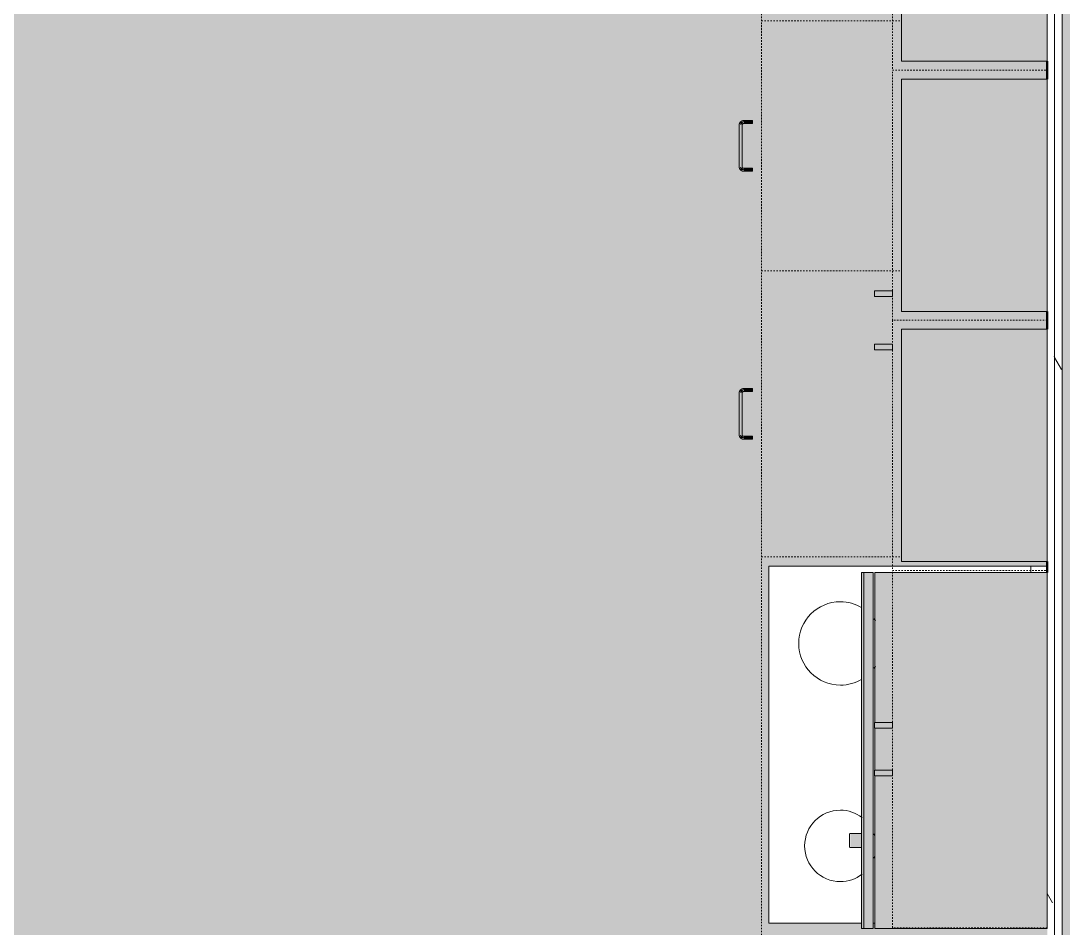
# Model space of a CAD drawing. Header units: inches. Extents: x -4218 to -1814, y 9706 to 12426.
# Drawn here: x -2602.3 to -2514.8, y 10692 to 10768.1 of the extents above; entities that cross this region are included whole.
import ezdxf

# ---------------------------------------------------------------- set-up
doc = ezdxf.new("R2010")
doc.units = ezdxf.units.IN
doc.header["$MEASUREMENT"] = 0
doc.linetypes.add('Dash', pattern=[0.25, 0.125, -0.125])
for name, color, linetype, lineweight in [('0-1', 7, 'Continuous', 5), ('0-2', 10, 'Continuous', 13), ('A-AREA-PATT-3', 7, 'Continuous', 9), ('A-WALL', 113, 'Continuous', 13), ('A-WALL-PATT-6', 111, 'Continuous', 9), ('I-WALL-3', 2, 'Continuous', 50), ('Q-CASE', 31, 'Continuous', 9), ('Q-CASE-1', 9, 'Continuous', 9), ('Q-CASE-3', 7, 'Continuous', 9), ('Q-CASE-4', 7, 'Dash', 9), ('Q-CASE-5', 55, 'Continuous', 9), ('Q-CASE-HDLN-1', 7, 'Dash', 9), ('Q-CASE-HDLN-2', 31, 'Continuous', 9), ('Q-SPCQ-1', 7, 'Continuous', 9)]:
    doc.layers.add(name, color=color, linetype=linetype, lineweight=lineweight)
pattern_1 = [(0, (0, 0), (30.72, 7.68), [1.267, -21.773, 1.267, -21.773, -122.88]), (0, (0, 0), (30.72, 7.68), [-46.08, 1.267, -44.813, 1.267, -21.773, -53.76]), (0, (0, 0), (30.72, 7.68), [-115.2, 1.267, -14.093, 1.267, -37.133]), (120, (11.52, 3.84), (-22.011075, 22.7643004), [1.267, -21.773, 1.267, -21.773, -122.88]), (120, (11.52, 3.84), (-22.011075, 22.7643004), [-46.08, 1.267, -44.813, 1.267, -21.773, -53.76]), (120, (11.52, 3.84), (-22.011075, 22.7643004), [-115.2, 1.267, -14.093, 1.267, -37.133]), (240, (15.36, 19.2), (-8.708925, -30.4443004), [1.267, -21.773, 1.267, -21.773, -122.88]), (240, (15.36, 19.2), (-8.708925, -30.4443004), [-46.08, 1.267, -44.813, 1.267, -21.773, -53.76]), (240, (15.36, 19.2), (-8.708925, -30.4443004), [-115.2, 1.267, -14.093, 1.267, -37.133])]

# ---------------------------------------------------------------- blocks, each defined once
blk = doc.blocks.new('Range - 24_ x 30_-V60-FLOOR PLAN - 2ND FLOOR')
at = {"layer": 'Q-SPCQ-1'}
for p, q in [((0, 23.375), (0, 0)), ((0, 22), (0.556, 22)), ((30, 8.769), (30, 8.887)), ((30, 0), (30, 7.776)), ((0, 0), (30, 0))]:
    blk.add_line(p, q, dxfattribs=at)
for centre, radius, start, end in [((6.5, 6), 3.5, 122.78367, 126.28632), ((6.5, 6), 3.5, 53.71368, 57.21633), ((23.5, 6), 3, 104.54273, 109.78557), ((23.5, 6), 3, 70.21443, 75.45727), ((6.5, 6), 3.5, 148.82766, 180), ((6.5, 6), 3.5, 360, 31.22625), ((23.5, 6), 3, 142.60888, 180), ((23.5, 6), 3, 360, 37.39112), ((6.5, 6), 3.5, 180, 0), ((23.5, 6), 3, 180, 360)]:
    blk.add_arc(centre, radius, start, end, dxfattribs=at)
blk = doc.blocks.new('OD_CW_Countertop - OD_CW_Countertop-2380507-FLOOR PLAN - 2ND FLOOR')
at = {"layer": 'Q-CASE-HDLN-1'}
for p, q in [((0.738, -9.938), (0.738, 0)), ((0.738, 0), (130.706, 0))]:
    blk.add_line(p, q, dxfattribs=at)
blk = doc.blocks.new('30quot_MicrowaveVent_11166 - 70cm miele oven-V64-FLOOR PLAN - 2ND FLOOR')
at = {"layer": 'Q-CASE-5'}
for points in [[(-14.203, 0), (-14.203, -14.488), (-1.626, -14.488), (-1.626, -13), (-1.137, -13), (-1.137, -14.488), (2.374, -14.488), (2.374, -13), (2.863, -13), (2.863, -14.488), (15.679, -14.488), (15.679, 0), (4.106, 0)], [(-14.203, -15.394), (15.679, -15.394), (15.679, -14.606), (-14.203, -14.606)], [(-14.203, -15.599), (15.679, -15.586), (15.679, -15.394), (-14.203, -15.394), (-14.203, -15.586)], [(7.687, -15.599), (7.687, -16.55), (8.879, -16.55), (8.879, -15.599), (8.007, -15.599)]]:
    blk.add_hatch(color=256, dxfattribs=at).paths.add_polyline_path(points, flags=0)
at = {"layer": 'Q-CASE-3'}
for p, q in [((-14.203, -14.488), (-14.203, 0)), ((15.679, 0), (-14.203, 0)), ((15.679, 0), (15.679, -14.488)), ((-1.626, -14.488), (-14.203, -14.488)), ((-14.203, -14.606), (15.679, -14.606)), ((-14.203, -15.394), (-14.203, -14.606)), ((2.374, -14.488), (-1.137, -14.488)), ((15.679, -14.488), (2.863, -14.488)), ((15.679, -14.606), (15.679, -15.394)), ((-14.203, -15.599), (-14.203, -15.394)), ((-14.203, -15.394), (15.679, -15.394)), ((-14.203, -15.599), (15.679, -15.599)), ((7.687, -16.55), (7.687, -15.635)), ((8.879, -15.635), (8.879, -16.55)), ((15.679, -15.394), (15.679, -15.599)), ((7.687, -16.599), (8.879, -16.599))]:
    blk.add_line(p, q, dxfattribs=at)
blk = doc.blocks.new('Drawer_Base_Cabinet_3_drawer_12205 - 24_-2349166-FLOOR PLAN - 2ND FLOOR')
at = {"layer": 'Q-CASE'}
for points in [[(-1.383, -25.5), (-1.142, -25.5), (-1.174, -24.75), (-1.383, -24.75), (-1.383, -25.447)], [(2.617, -24.75), (2.649, -25.5), (2.858, -25.5), (2.826, -24.75), (2.629, -24.75)], [(-1.325, -25.5), (-1.262, -25.768), (-1.012, -25.782), (-1.047, -25.687), (-1.295, -25.5)], [(-1.012, -25.625), (-1.012, -25.875), (2.488, -25.838), (2.488, -25.625), (2.21, -25.625)], [(2.488, -25.812), (2.756, -25.75), (2.77, -25.5), (2.705, -25.5), (2.488, -25.782)]]:
    blk.add_hatch(color=256, dxfattribs=at).paths.add_polyline_path(points, flags=0)
at = {"layer": 'Q-CASE-HDLN-1'}
for p, q in [((-11.262, -24), (-11.262, -12.25)), ((12.738, -24), (12.738, -12.25)), ((12.738, -24), (-11.262, -24))]:
    blk.add_line(p, q, dxfattribs=at)
at = {"layer": 'Q-CASE-HDLN-2'}
for p, q in [((-1.387, -24.75), (-1.387, -25.5)), ((-1.387, -24.75), (-1.383, -24.75)), ((-1.383, -24.75), (-1.387, -24.75)), ((-1.387, -24.75), (-1.387, -25.5)), ((-1.387, -24.75), (-1.383, -24.75)), ((-1.383, -24.75), (-1.387, -24.75)), ((-1.387, -24.75), (-1.387, -25.5)), ((-1.387, -24.75), (-1.137, -24.75)), ((-1.383, -24.75), (-1.387, -24.75)), ((-1.142, -24.75), (-1.137, -24.75)), ((-1.137, -24.75), (-1.142, -24.75)), ((-1.142, -24.75), (-1.137, -24.75)), ((-1.137, -24.75), (-1.142, -24.75)), ((-1.137, -24.75), (-1.142, -24.75)), ((-1.137, -25.5), (-1.137, -24.75)), ((-1.137, -25.5), (-1.137, -24.75)), ((-1.137, -25.5), (-1.137, -24.75)), ((2.613, -24.75), (2.613, -25.5)), ((2.617, -24.75), (2.613, -24.75)), ((2.613, -24.75), (2.617, -24.75)), ((2.613, -24.75), (2.613, -25.5)), ((2.617, -24.75), (2.613, -24.75)), ((2.613, -24.75), (2.617, -24.75)), ((2.613, -24.75), (2.613, -25.5)), ((2.617, -24.75), (2.613, -24.75)), ((2.613, -24.75), (2.863, -24.75)), ((2.863, -24.75), (2.858, -24.75)), ((2.858, -24.75), (2.863, -24.75)), ((2.863, -24.75), (2.858, -24.75)), ((2.858, -24.75), (2.863, -24.75)), ((2.863, -24.75), (2.858, -24.75)), ((2.863, -25.5), (2.863, -24.75)), ((2.863, -25.5), (2.863, -24.75)), ((2.863, -25.5), (2.863, -24.75)), ((2.488, -25.625), (-1.012, -25.625)), ((-1.012, -25.875), (2.488, -25.875))]:
    blk.add_line(p, q, dxfattribs=at)
at = {"layer": 'Q-CASE-HDLN-2', "flags": 128}
for points in [[(-1.387, -25.5), (-1.387, -25.515), (-1.386, -25.53), (-1.385, -25.545), (-1.383, -25.56), (-1.38, -25.575), (-1.377, -25.589), (-1.373, -25.604), (-1.368, -25.618), (-1.363, -25.632), (-1.358, -25.646), (-1.352, -25.66), (-1.345, -25.673), (-1.338, -25.686), (-1.33, -25.699), (-1.322, -25.712), (-1.313, -25.724), (-1.304, -25.736), (-1.294, -25.747), (-1.284, -25.758)], [(-1.387, -25.5), (-1.387, -25.515), (-1.386, -25.53), (-1.385, -25.545), (-1.383, -25.56), (-1.38, -25.575), (-1.377, -25.589), (-1.373, -25.604), (-1.368, -25.618), (-1.363, -25.632), (-1.358, -25.646), (-1.352, -25.66), (-1.345, -25.673), (-1.338, -25.686), (-1.33, -25.699), (-1.322, -25.712), (-1.313, -25.724), (-1.304, -25.736), (-1.294, -25.747), (-1.284, -25.758)], [(-1.387, -25.5), (-1.387, -25.515), (-1.386, -25.53), (-1.385, -25.545), (-1.383, -25.56), (-1.38, -25.575), (-1.377, -25.589), (-1.373, -25.604), (-1.368, -25.618), (-1.363, -25.632), (-1.358, -25.646), (-1.352, -25.66), (-1.345, -25.673), (-1.338, -25.686), (-1.33, -25.699), (-1.322, -25.712), (-1.313, -25.724), (-1.304, -25.736), (-1.294, -25.747), (-1.284, -25.758), (-1.274, -25.769), (-1.263, -25.779), (-1.251, -25.789), (-1.239, -25.798), (-1.227, -25.807), (-1.215, -25.816), (-1.202, -25.823), (-1.189, -25.831), (-1.176, -25.838), (-1.162, -25.844), (-1.148, -25.85), (-1.134, -25.855), (-1.12, -25.859), (-1.105, -25.863), (-1.091, -25.867), (-1.076, -25.87), (-1.061, -25.872), (-1.046, -25.873), (-1.031, -25.875), (-1.016, -25.875), (-1.012, -25.875)], [(-1.263, -25.779), (-1.251, -25.789), (-1.239, -25.798), (-1.227, -25.807), (-1.215, -25.816), (-1.202, -25.823), (-1.189, -25.831), (-1.176, -25.838), (-1.162, -25.844), (-1.148, -25.85), (-1.134, -25.855), (-1.12, -25.859), (-1.105, -25.863), (-1.091, -25.867), (-1.076, -25.87), (-1.061, -25.872), (-1.046, -25.873), (-1.031, -25.875), (-1.016, -25.875), (-1.012, -25.875)], [(-1.263, -25.779), (-1.251, -25.789), (-1.239, -25.798), (-1.227, -25.807), (-1.215, -25.816), (-1.202, -25.823), (-1.189, -25.831), (-1.176, -25.838), (-1.162, -25.844), (-1.148, -25.85), (-1.134, -25.855), (-1.12, -25.859), (-1.105, -25.863), (-1.091, -25.867), (-1.076, -25.87), (-1.061, -25.872), (-1.046, -25.873), (-1.031, -25.875), (-1.016, -25.875), (-1.012, -25.875)], [(-1.012, -25.625), (-1.017, -25.625), (-1.022, -25.625), (-1.027, -25.624), (-1.032, -25.623), (-1.037, -25.623), (-1.042, -25.621), (-1.047, -25.62), (-1.052, -25.619), (-1.056, -25.617), (-1.061, -25.615), (-1.066, -25.613), (-1.07, -25.611), (-1.074, -25.608), (-1.079, -25.606), (-1.083, -25.603), (-1.087, -25.6), (-1.091, -25.597), (-1.095, -25.594), (-1.098, -25.591), (-1.102, -25.587), (-1.105, -25.583), (-1.109, -25.58), (-1.112, -25.576), (-1.115, -25.572), (-1.117, -25.568), (-1.12, -25.563), (-1.123, -25.559), (-1.125, -25.554), (-1.127, -25.55), (-1.129, -25.545), (-1.131, -25.541), (-1.132, -25.536), (-1.133, -25.531), (-1.135, -25.526), (-1.135, -25.521), (-1.136, -25.516), (-1.137, -25.511), (-1.137, -25.506), (-1.137, -25.501), (-1.137, -25.5)], [(-1.012, -25.625), (-1.017, -25.625), (-1.022, -25.625), (-1.027, -25.624), (-1.032, -25.623), (-1.037, -25.623), (-1.042, -25.621), (-1.047, -25.62), (-1.052, -25.619), (-1.056, -25.617), (-1.061, -25.615), (-1.066, -25.613), (-1.07, -25.611), (-1.074, -25.608), (-1.079, -25.606), (-1.083, -25.603), (-1.087, -25.6), (-1.091, -25.597), (-1.095, -25.594), (-1.098, -25.591), (-1.102, -25.587), (-1.105, -25.583), (-1.109, -25.58), (-1.112, -25.576), (-1.115, -25.572), (-1.117, -25.568), (-1.12, -25.563), (-1.123, -25.559), (-1.125, -25.554), (-1.127, -25.55), (-1.129, -25.545), (-1.131, -25.541), (-1.132, -25.536), (-1.133, -25.531), (-1.135, -25.526), (-1.135, -25.521), (-1.136, -25.516), (-1.137, -25.511), (-1.137, -25.506), (-1.137, -25.501), (-1.137, -25.5)], [(-1.012, -25.625), (-1.017, -25.625), (-1.022, -25.625), (-1.027, -25.624), (-1.032, -25.623), (-1.037, -25.623), (-1.042, -25.621), (-1.047, -25.62), (-1.052, -25.619), (-1.056, -25.617), (-1.061, -25.615), (-1.066, -25.613), (-1.07, -25.611), (-1.074, -25.608), (-1.079, -25.606), (-1.083, -25.603), (-1.087, -25.6), (-1.091, -25.597), (-1.095, -25.594), (-1.098, -25.591), (-1.102, -25.587), (-1.105, -25.583), (-1.109, -25.58), (-1.112, -25.576), (-1.115, -25.572), (-1.117, -25.568), (-1.12, -25.563), (-1.123, -25.559), (-1.125, -25.554), (-1.127, -25.55), (-1.129, -25.545), (-1.131, -25.541), (-1.132, -25.536), (-1.133, -25.531), (-1.135, -25.526), (-1.135, -25.521), (-1.136, -25.516), (-1.137, -25.511), (-1.137, -25.506), (-1.137, -25.501), (-1.137, -25.5)], [(2.488, -25.875), (2.503, -25.875), (2.518, -25.874), (2.533, -25.872), (2.547, -25.87), (2.562, -25.868), (2.577, -25.864), (2.591, -25.86), (2.606, -25.856), (2.62, -25.851), (2.634, -25.845), (2.647, -25.839), (2.661, -25.833), (2.674, -25.825), (2.687, -25.818), (2.699, -25.81), (2.712, -25.801), (2.724, -25.792), (2.735, -25.782), (2.746, -25.772), (2.757, -25.761), (2.767, -25.75), (2.777, -25.739), (2.786, -25.727), (2.795, -25.715), (2.803, -25.703), (2.811, -25.69), (2.818, -25.677), (2.825, -25.663), (2.832, -25.65), (2.837, -25.636), (2.842, -25.622), (2.847, -25.608), (2.851, -25.593), (2.854, -25.578), (2.857, -25.564), (2.86, -25.549), (2.861, -25.534), (2.862, -25.519), (2.863, -25.504), (2.863, -25.5)], [(2.613, -25.5), (2.613, -25.505), (2.612, -25.51), (2.612, -25.515), (2.611, -25.52), (2.61, -25.525), (2.609, -25.53), (2.608, -25.535), (2.606, -25.539), (2.605, -25.544), (2.603, -25.549), (2.601, -25.553), (2.599, -25.558), (2.596, -25.562), (2.594, -25.566), (2.591, -25.571), (2.588, -25.575), (2.585, -25.579), (2.582, -25.582), (2.578, -25.586), (2.575, -25.59), (2.571, -25.593), (2.567, -25.596), (2.563, -25.599), (2.559, -25.602), (2.555, -25.605), (2.551, -25.608), (2.547, -25.61), (2.542, -25.613), (2.538, -25.615), (2.533, -25.617), (2.528, -25.618), (2.524, -25.62), (2.519, -25.621), (2.514, -25.622), (2.509, -25.623), (2.504, -25.624), (2.499, -25.624), (2.494, -25.625), (2.489, -25.625), (2.488, -25.625)], [(2.488, -25.875), (2.503, -25.875), (2.518, -25.874), (2.533, -25.872), (2.547, -25.87), (2.562, -25.868), (2.577, -25.864), (2.591, -25.86), (2.606, -25.856), (2.62, -25.851), (2.634, -25.845), (2.647, -25.839), (2.661, -25.833), (2.674, -25.825), (2.687, -25.818), (2.699, -25.81), (2.712, -25.801), (2.724, -25.792), (2.735, -25.782), (2.746, -25.772)], [(2.488, -25.875), (2.503, -25.875), (2.518, -25.874), (2.533, -25.872), (2.547, -25.87), (2.562, -25.868), (2.577, -25.864), (2.591, -25.86), (2.606, -25.856), (2.62, -25.851), (2.634, -25.845), (2.647, -25.839), (2.661, -25.833), (2.674, -25.825), (2.687, -25.818), (2.699, -25.81), (2.712, -25.801), (2.724, -25.792), (2.735, -25.782), (2.746, -25.772)], [(2.613, -25.5), (2.613, -25.505), (2.612, -25.51), (2.612, -25.515), (2.611, -25.52), (2.61, -25.525), (2.609, -25.53), (2.608, -25.535), (2.606, -25.539), (2.605, -25.544), (2.603, -25.549), (2.601, -25.553), (2.599, -25.558), (2.596, -25.562), (2.594, -25.566), (2.591, -25.571), (2.588, -25.575), (2.585, -25.579), (2.582, -25.582), (2.578, -25.586), (2.575, -25.59), (2.571, -25.593), (2.567, -25.596), (2.563, -25.599), (2.559, -25.602), (2.555, -25.605), (2.551, -25.608), (2.547, -25.61), (2.542, -25.613), (2.538, -25.615), (2.533, -25.617), (2.528, -25.618), (2.524, -25.62), (2.519, -25.621), (2.514, -25.622), (2.509, -25.623), (2.504, -25.624), (2.499, -25.624), (2.494, -25.625), (2.489, -25.625)], [(2.613, -25.5), (2.613, -25.505), (2.612, -25.51), (2.612, -25.515), (2.611, -25.52), (2.61, -25.525), (2.609, -25.53), (2.608, -25.535), (2.606, -25.539), (2.605, -25.544), (2.603, -25.549), (2.601, -25.553), (2.599, -25.558), (2.596, -25.562), (2.594, -25.566), (2.591, -25.571), (2.588, -25.575), (2.585, -25.579), (2.582, -25.582), (2.578, -25.586), (2.575, -25.59), (2.571, -25.593), (2.567, -25.596), (2.563, -25.599), (2.559, -25.602), (2.555, -25.605), (2.551, -25.608), (2.547, -25.61), (2.542, -25.613), (2.538, -25.615), (2.533, -25.617), (2.528, -25.618), (2.524, -25.62), (2.519, -25.621), (2.514, -25.622), (2.509, -25.623), (2.504, -25.624), (2.499, -25.624), (2.494, -25.625), (2.489, -25.625)], [(2.767, -25.75), (2.777, -25.739), (2.786, -25.727), (2.795, -25.715), (2.803, -25.703), (2.811, -25.69), (2.818, -25.677), (2.825, -25.663), (2.832, -25.65), (2.837, -25.636), (2.842, -25.622), (2.847, -25.608), (2.851, -25.593), (2.854, -25.578), (2.857, -25.564), (2.86, -25.549), (2.861, -25.534), (2.862, -25.519), (2.863, -25.504), (2.863, -25.5)], [(2.767, -25.75), (2.777, -25.739), (2.786, -25.727), (2.795, -25.715), (2.803, -25.703), (2.811, -25.69), (2.818, -25.677), (2.825, -25.663), (2.832, -25.65), (2.837, -25.636), (2.842, -25.622), (2.847, -25.608), (2.851, -25.593), (2.854, -25.578), (2.857, -25.564), (2.86, -25.549), (2.861, -25.534), (2.862, -25.519), (2.863, -25.504), (2.863, -25.5)]]:
    blk.add_lwpolyline(points, dxfattribs=at)
blk = doc.blocks.new('Drawer_Base_Cabinet_3_drawer_12205 - 21_-V65-FLOOR PLAN - 2ND FLOOR')
at = {"layer": 'Q-CASE'}
for points in [[(-1.383, -25.5), (-1.142, -25.5), (-1.174, -24.75), (-1.383, -24.75), (-1.383, -25.447)], [(2.617, -25.5), (2.858, -25.5), (2.826, -24.75), (2.617, -24.75)], [(-1.325, -25.5), (-1.262, -25.768), (-1.012, -25.782), (-1.047, -25.687), (-1.295, -25.5)], [(-1.012, -25.625), (-1.012, -25.875), (2.488, -25.838), (2.488, -25.625), (-0.425, -25.625)], [(2.488, -25.812), (2.756, -25.75), (2.77, -25.5), (2.705, -25.5), (2.488, -25.782)]]:
    blk.add_hatch(color=256, dxfattribs=at).paths.add_polyline_path(points, flags=0)
at = {"layer": 'Q-CASE-HDLN-1'}
for p, q in [((-9.762, -24), (-9.762, -12.25)), ((11.238, -24), (11.238, -12.25)), ((11.238, -24), (-9.762, -24))]:
    blk.add_line(p, q, dxfattribs=at)
at = {"layer": 'Q-CASE-HDLN-2'}
for p, q in [((-1.387, -24.75), (-1.387, -25.5)), ((-1.387, -24.75), (-1.383, -24.75)), ((-1.383, -24.75), (-1.387, -24.75)), ((-1.387, -24.75), (-1.387, -25.5)), ((-1.387, -24.75), (-1.383, -24.75)), ((-1.383, -24.75), (-1.387, -24.75)), ((-1.387, -24.75), (-1.387, -25.5)), ((-1.387, -24.75), (-1.137, -24.75)), ((-1.383, -24.75), (-1.387, -24.75)), ((-1.142, -24.75), (-1.137, -24.75)), ((-1.137, -24.75), (-1.142, -24.75)), ((-1.142, -24.75), (-1.137, -24.75)), ((-1.137, -24.75), (-1.142, -24.75)), ((-1.137, -24.75), (-1.142, -24.75)), ((-1.137, -25.5), (-1.137, -24.75)), ((-1.137, -25.5), (-1.137, -24.75)), ((-1.137, -25.5), (-1.137, -24.75)), ((2.613, -24.75), (2.613, -25.5)), ((2.617, -24.75), (2.613, -24.75)), ((2.613, -24.75), (2.617, -24.75)), ((2.613, -24.75), (2.613, -25.5)), ((2.617, -24.75), (2.613, -24.75)), ((2.613, -24.75), (2.617, -24.75)), ((2.613, -24.75), (2.613, -25.5)), ((2.617, -24.75), (2.613, -24.75)), ((2.613, -24.75), (2.863, -24.75)), ((2.863, -24.75), (2.858, -24.75)), ((2.858, -24.75), (2.863, -24.75)), ((2.863, -24.75), (2.858, -24.75)), ((2.858, -24.75), (2.863, -24.75)), ((2.863, -24.75), (2.858, -24.75)), ((2.863, -25.5), (2.863, -24.75)), ((2.863, -25.5), (2.863, -24.75)), ((2.863, -25.5), (2.863, -24.75)), ((2.488, -25.625), (-1.012, -25.625)), ((-1.012, -25.875), (2.488, -25.875))]:
    blk.add_line(p, q, dxfattribs=at)
at = {"layer": 'Q-CASE-HDLN-2', "flags": 128}
for points in [[(-1.387, -25.5), (-1.387, -25.515), (-1.386, -25.53), (-1.385, -25.545), (-1.383, -25.56), (-1.38, -25.575), (-1.377, -25.589), (-1.373, -25.604), (-1.368, -25.618), (-1.363, -25.632), (-1.358, -25.646), (-1.352, -25.66), (-1.345, -25.673), (-1.338, -25.686), (-1.33, -25.699), (-1.322, -25.712), (-1.313, -25.724), (-1.304, -25.736), (-1.294, -25.747), (-1.284, -25.758)], [(-1.387, -25.5), (-1.387, -25.515), (-1.386, -25.53), (-1.385, -25.545), (-1.383, -25.56), (-1.38, -25.575), (-1.377, -25.589), (-1.373, -25.604), (-1.368, -25.618), (-1.363, -25.632), (-1.358, -25.646), (-1.352, -25.66), (-1.345, -25.673), (-1.338, -25.686), (-1.33, -25.699), (-1.322, -25.712), (-1.313, -25.724), (-1.304, -25.736), (-1.294, -25.747), (-1.284, -25.758)], [(-1.387, -25.5), (-1.387, -25.515), (-1.386, -25.53), (-1.385, -25.545), (-1.383, -25.56), (-1.38, -25.575), (-1.377, -25.589), (-1.373, -25.604), (-1.368, -25.618), (-1.363, -25.632), (-1.358, -25.646), (-1.352, -25.66), (-1.345, -25.673), (-1.338, -25.686), (-1.33, -25.699), (-1.322, -25.712), (-1.313, -25.724), (-1.304, -25.736), (-1.294, -25.747), (-1.284, -25.758), (-1.274, -25.769), (-1.263, -25.779), (-1.251, -25.789), (-1.239, -25.798), (-1.227, -25.807), (-1.215, -25.816), (-1.202, -25.823), (-1.189, -25.831), (-1.176, -25.838), (-1.162, -25.844), (-1.148, -25.85), (-1.134, -25.855), (-1.12, -25.859), (-1.105, -25.863), (-1.091, -25.867), (-1.076, -25.87), (-1.061, -25.872), (-1.046, -25.873), (-1.031, -25.875), (-1.016, -25.875), (-1.012, -25.875)], [(-1.263, -25.779), (-1.251, -25.789), (-1.239, -25.798), (-1.227, -25.807), (-1.215, -25.816), (-1.202, -25.823), (-1.189, -25.831), (-1.176, -25.838), (-1.162, -25.844), (-1.148, -25.85), (-1.134, -25.855), (-1.12, -25.859), (-1.105, -25.863), (-1.091, -25.867), (-1.076, -25.87), (-1.061, -25.872), (-1.046, -25.873), (-1.031, -25.875), (-1.016, -25.875), (-1.012, -25.875)], [(-1.263, -25.779), (-1.251, -25.789), (-1.239, -25.798), (-1.227, -25.807), (-1.215, -25.816), (-1.202, -25.823), (-1.189, -25.831), (-1.176, -25.838), (-1.162, -25.844), (-1.148, -25.85), (-1.134, -25.855), (-1.12, -25.859), (-1.105, -25.863), (-1.091, -25.867), (-1.076, -25.87), (-1.061, -25.872), (-1.046, -25.873), (-1.031, -25.875), (-1.016, -25.875), (-1.012, -25.875)], [(-1.012, -25.625), (-1.017, -25.625), (-1.022, -25.625), (-1.027, -25.624), (-1.032, -25.623), (-1.037, -25.623), (-1.042, -25.621), (-1.047, -25.62), (-1.052, -25.619), (-1.056, -25.617), (-1.061, -25.615), (-1.066, -25.613), (-1.07, -25.611), (-1.074, -25.608), (-1.079, -25.606), (-1.083, -25.603), (-1.087, -25.6), (-1.091, -25.597), (-1.095, -25.594), (-1.098, -25.591), (-1.102, -25.587), (-1.105, -25.583), (-1.109, -25.58), (-1.112, -25.576), (-1.115, -25.572), (-1.117, -25.568), (-1.12, -25.563), (-1.123, -25.559), (-1.125, -25.554), (-1.127, -25.55), (-1.129, -25.545), (-1.131, -25.541), (-1.132, -25.536), (-1.133, -25.531), (-1.135, -25.526), (-1.135, -25.521), (-1.136, -25.516), (-1.137, -25.511), (-1.137, -25.506), (-1.137, -25.501), (-1.137, -25.5)], [(-1.012, -25.625), (-1.017, -25.625), (-1.022, -25.625), (-1.027, -25.624), (-1.032, -25.623), (-1.037, -25.623), (-1.042, -25.621), (-1.047, -25.62), (-1.052, -25.619), (-1.056, -25.617), (-1.061, -25.615), (-1.066, -25.613), (-1.07, -25.611), (-1.074, -25.608), (-1.079, -25.606), (-1.083, -25.603), (-1.087, -25.6), (-1.091, -25.597), (-1.095, -25.594), (-1.098, -25.591), (-1.102, -25.587), (-1.105, -25.583), (-1.109, -25.58), (-1.112, -25.576), (-1.115, -25.572), (-1.117, -25.568), (-1.12, -25.563), (-1.123, -25.559), (-1.125, -25.554), (-1.127, -25.55), (-1.129, -25.545), (-1.131, -25.541), (-1.132, -25.536), (-1.133, -25.531), (-1.135, -25.526), (-1.135, -25.521), (-1.136, -25.516), (-1.137, -25.511), (-1.137, -25.506), (-1.137, -25.501), (-1.137, -25.5)], [(-1.012, -25.625), (-1.017, -25.625), (-1.022, -25.625), (-1.027, -25.624), (-1.032, -25.623), (-1.037, -25.623), (-1.042, -25.621), (-1.047, -25.62), (-1.052, -25.619), (-1.056, -25.617), (-1.061, -25.615), (-1.066, -25.613), (-1.07, -25.611), (-1.074, -25.608), (-1.079, -25.606), (-1.083, -25.603), (-1.087, -25.6), (-1.091, -25.597), (-1.095, -25.594), (-1.098, -25.591), (-1.102, -25.587), (-1.105, -25.583), (-1.109, -25.58), (-1.112, -25.576), (-1.115, -25.572), (-1.117, -25.568), (-1.12, -25.563), (-1.123, -25.559), (-1.125, -25.554), (-1.127, -25.55), (-1.129, -25.545), (-1.131, -25.541), (-1.132, -25.536), (-1.133, -25.531), (-1.135, -25.526), (-1.135, -25.521), (-1.136, -25.516), (-1.137, -25.511), (-1.137, -25.506), (-1.137, -25.501), (-1.137, -25.5)], [(2.488, -25.875), (2.503, -25.875), (2.518, -25.874), (2.533, -25.872), (2.547, -25.87), (2.562, -25.868), (2.577, -25.864), (2.591, -25.86), (2.606, -25.856), (2.62, -25.851), (2.634, -25.845), (2.647, -25.839), (2.661, -25.833), (2.674, -25.825), (2.687, -25.818), (2.699, -25.81), (2.712, -25.801), (2.724, -25.792), (2.735, -25.782), (2.746, -25.772), (2.757, -25.761), (2.767, -25.75), (2.777, -25.739), (2.786, -25.727), (2.795, -25.715), (2.803, -25.703), (2.811, -25.69), (2.818, -25.677), (2.825, -25.663), (2.832, -25.65), (2.837, -25.636), (2.842, -25.622), (2.847, -25.608), (2.851, -25.593), (2.854, -25.578), (2.857, -25.564), (2.86, -25.549), (2.861, -25.534), (2.862, -25.519), (2.863, -25.504), (2.863, -25.5)], [(2.613, -25.5), (2.613, -25.505), (2.612, -25.51), (2.612, -25.515), (2.611, -25.52), (2.61, -25.525), (2.609, -25.53), (2.608, -25.535), (2.606, -25.539), (2.605, -25.544), (2.603, -25.549), (2.601, -25.553), (2.599, -25.558), (2.596, -25.562), (2.594, -25.566), (2.591, -25.571), (2.588, -25.575), (2.585, -25.579), (2.582, -25.582), (2.578, -25.586), (2.575, -25.59), (2.571, -25.593), (2.567, -25.596), (2.563, -25.599), (2.559, -25.602), (2.555, -25.605), (2.551, -25.608), (2.547, -25.61), (2.542, -25.613), (2.538, -25.615), (2.533, -25.617), (2.528, -25.618), (2.524, -25.62), (2.519, -25.621), (2.514, -25.622), (2.509, -25.623), (2.504, -25.624), (2.499, -25.624), (2.494, -25.625), (2.489, -25.625), (2.488, -25.625)], [(2.488, -25.875), (2.503, -25.875), (2.518, -25.874), (2.533, -25.872), (2.547, -25.87), (2.562, -25.868), (2.577, -25.864), (2.591, -25.86), (2.606, -25.856), (2.62, -25.851), (2.634, -25.845), (2.647, -25.839), (2.661, -25.833), (2.674, -25.825), (2.687, -25.818), (2.699, -25.81), (2.712, -25.801), (2.724, -25.792), (2.735, -25.782), (2.746, -25.772)], [(2.488, -25.875), (2.503, -25.875), (2.518, -25.874), (2.533, -25.872), (2.547, -25.87), (2.562, -25.868), (2.577, -25.864), (2.591, -25.86), (2.606, -25.856), (2.62, -25.851), (2.634, -25.845), (2.647, -25.839), (2.661, -25.833), (2.674, -25.825), (2.687, -25.818), (2.699, -25.81), (2.712, -25.801), (2.724, -25.792), (2.735, -25.782), (2.746, -25.772)], [(2.613, -25.5), (2.613, -25.505), (2.612, -25.51), (2.612, -25.515), (2.611, -25.52), (2.61, -25.525), (2.609, -25.53), (2.608, -25.535), (2.606, -25.539), (2.605, -25.544), (2.603, -25.549), (2.601, -25.553), (2.599, -25.558), (2.596, -25.562), (2.594, -25.566), (2.591, -25.571), (2.588, -25.575), (2.585, -25.579), (2.582, -25.582), (2.578, -25.586), (2.575, -25.59), (2.571, -25.593), (2.567, -25.596), (2.563, -25.599), (2.559, -25.602), (2.555, -25.605), (2.551, -25.608), (2.547, -25.61), (2.542, -25.613), (2.538, -25.615), (2.533, -25.617), (2.528, -25.618), (2.524, -25.62), (2.519, -25.621), (2.514, -25.622), (2.509, -25.623), (2.504, -25.624), (2.499, -25.624), (2.494, -25.625), (2.489, -25.625)], [(2.613, -25.5), (2.613, -25.505), (2.612, -25.51), (2.612, -25.515), (2.611, -25.52), (2.61, -25.525), (2.609, -25.53), (2.608, -25.535), (2.606, -25.539), (2.605, -25.544), (2.603, -25.549), (2.601, -25.553), (2.599, -25.558), (2.596, -25.562), (2.594, -25.566), (2.591, -25.571), (2.588, -25.575), (2.585, -25.579), (2.582, -25.582), (2.578, -25.586), (2.575, -25.59), (2.571, -25.593), (2.567, -25.596), (2.563, -25.599), (2.559, -25.602), (2.555, -25.605), (2.551, -25.608), (2.547, -25.61), (2.542, -25.613), (2.538, -25.615), (2.533, -25.617), (2.528, -25.618), (2.524, -25.62), (2.519, -25.621), (2.514, -25.622), (2.509, -25.623), (2.504, -25.624), (2.499, -25.624), (2.494, -25.625), (2.489, -25.625)], [(2.767, -25.75), (2.777, -25.739), (2.786, -25.727), (2.795, -25.715), (2.803, -25.703), (2.811, -25.69), (2.818, -25.677), (2.825, -25.663), (2.832, -25.65), (2.837, -25.636), (2.842, -25.622), (2.847, -25.608), (2.851, -25.593), (2.854, -25.578), (2.857, -25.564), (2.86, -25.549), (2.861, -25.534), (2.862, -25.519), (2.863, -25.504), (2.863, -25.5)], [(2.767, -25.75), (2.777, -25.739), (2.786, -25.727), (2.795, -25.715), (2.803, -25.703), (2.811, -25.69), (2.818, -25.677), (2.825, -25.663), (2.832, -25.65), (2.837, -25.636), (2.842, -25.622), (2.847, -25.608), (2.851, -25.593), (2.854, -25.578), (2.857, -25.564), (2.86, -25.549), (2.861, -25.534), (2.862, -25.519), (2.863, -25.504), (2.863, -25.5)]]:
    blk.add_lwpolyline(points, dxfattribs=at)
blk = doc.blocks.new('300 Series Wall Hung Cabinet_302 - 18_ X 30_-2350673-FLOOR PLAN - 2ND FLOOR')
at = {"layer": 'Q-CASE-1'}
for points in [[(-2.25, 14.687), (-2.25, 13.188), (-1.762, 13.192), (-1.762, 14.687)], [(1.75, 14.676), (1.75, 13.188), (2.238, 13.188), (2.238, 14.687), (1.75, 14.687)]]:
    blk.add_hatch(color=256, dxfattribs=at).paths.add_polyline_path(points, flags=0)
at = {"layer": 'Q-CASE-3'}
for p, q in [((-1.762, 14.687), (-2.25, 14.687)), ((-2.25, 14.687), (-2.25, 13.188)), ((-1.762, 13.188), (-1.762, 14.687)), ((2.238, 14.687), (1.75, 14.687)), ((1.75, 14.687), (1.75, 13.188)), ((2.238, 13.188), (2.238, 14.687)), ((-1.762, 13.188), (-2.25, 13.188)), ((2.238, 13.188), (1.75, 13.188))]:
    blk.add_line(p, q, dxfattribs=at)
at = {"layer": 'Q-CASE-4'}
for p, q in [((-15, 0.187), (-15, 13.188)), ((-15, 13.188), (15, 13.188)), ((15, 13.188), (15, 0.187)), ((15, 0.187), (-15, 0.187))]:
    blk.add_line(p, q, dxfattribs=at)
blk = doc.blocks.new('300 Series Wall Hung Cabinet_301 - 21_-2351003-FLOOR PLAN - 2ND FLOOR')
at = {"layer": 'Q-CASE-1'}
for points in [[(-8.5, 13.188), (-8.012, 13.188), (-8.012, 14.687), (-8.5, 14.687)], [(-9.75, 0.187), (9.75, 0.187), (9.75, 12.438), (-9.75, 12.438), (-9.75, 8.386)]]:
    blk.add_hatch(color=256, dxfattribs=at).paths.add_polyline_path(points, flags=0)
at = {"layer": 'Q-CASE-3'}
for p, q in [((-8.012, 14.687), (-8.5, 14.687)), ((-8.5, 14.687), (-8.5, 13.188)), ((-8.012, 13.188), (-8.012, 14.687)), ((-8.012, 13.188), (-8.5, 13.188)), ((9.75, 12.438), (-9.75, 12.438)), ((-9.75, 12.438), (-9.75, 0.187)), ((9.75, 0.187), (9.75, 12.438)), ((-9.75, 0.187), (9.75, 0.187))]:
    blk.add_line(p, q, dxfattribs=at)
at = {"layer": 'Q-CASE-4'}
for p, q in [((-10.5, 0.187), (-10.5, 13.188)), ((-10.5, 13.188), (10.5, 13.188)), ((10.5, 13.188), (10.5, 0.187)), ((10.5, 0.187), (-10.5, 0.187))]:
    blk.add_line(p, q, dxfattribs=at)
blk = doc.blocks.new('300 Series Wall Hung Cabinet_301 - 21_-2351527-FLOOR PLAN - 2ND FLOOR')
at = {"layer": 'Q-CASE-1'}
for points in [[(9.75, -0.188), (-9.75, -0.188), (-9.75, -12.438), (9.75, -12.438), (9.75, -8.386)], [(-8.012, -13.188), (-8.5, -13.188), (-8.5, -14.687), (-8.012, -14.687)]]:
    blk.add_hatch(color=256, dxfattribs=at).paths.add_polyline_path(points, flags=0)
at = {"layer": 'Q-CASE-3'}
for p, q in [((9.75, -0.188), (-9.75, -0.188)), ((-9.75, -0.188), (-9.75, -12.438)), ((9.75, -12.438), (9.75, -0.188)), ((-9.75, -12.438), (9.75, -12.438)), ((-8.5, -13.188), (-8.012, -13.188)), ((-8.5, -13.188), (-8.5, -14.687)), ((-8.012, -14.687), (-8.012, -13.188)), ((-8.5, -14.687), (-8.012, -14.687))]:
    blk.add_line(p, q, dxfattribs=at)
at = {"layer": 'Q-CASE-4'}
for p, q in [((10.5, -0.188), (-10.5, -0.188)), ((-10.5, -0.188), (-10.5, -13.188)), ((10.5, -13.188), (10.5, -0.188)), ((-10.5, -13.188), (10.5, -13.188))]:
    blk.add_line(p, q, dxfattribs=at)
blk = doc.blocks.new('CTR - 1st Phase - Unit Layouts_rvt-1-FLOOR PLAN - 2ND FLOOR')
at = {"layer": '0-2'}
for name, p, rotation in [('OD_CW_Countertop - OD_CW_Countertop-2380507-FLOOR PLAN - 2ND FLOOR', (-2540.124, 10675.12), 89.99999999992119), ('300 Series Wall Hung Cabinet_301 - 21_-2351527-FLOOR PLAN - 2ND FLOOR', (-2515.936, 10774.487), 269.9999999999651), ('Drawer_Base_Cabinet_3_drawer_12205 - 21_-V65-FLOOR PLAN - 2ND FLOOR', (-2516.124, 10758.366), 269.9999999999206), ('300 Series Wall Hung Cabinet_301 - 21_-2351003-FLOOR PLAN - 2ND FLOOR', (-2515.936, 10753.487), 89.9999999999651), ('Drawer_Base_Cabinet_3_drawer_12205 - 24_-2349166-FLOOR PLAN - 2ND FLOOR', (-2516.124, 10735.866), 269.9999999999206), ('300 Series Wall Hung Cabinet_301 - 21_-2351527-FLOOR PLAN - 2ND FLOOR', (-2515.936, 10732.487), 269.9999999999651), ('Range - 24_ x 30_-V60-FLOOR PLAN - 2ND FLOOR', (-2539.499, 10722.358), 269.9999999999362), ('30quot_MicrowaveVent_11166 - 70cm miele oven-V64-FLOOR PLAN - 2ND FLOOR', (-2516.124, 10707.599), 269.9999999999661), ('300 Series Wall Hung Cabinet_302 - 18_ X 30_-2350673-FLOOR PLAN - 2ND FLOOR', (-2515.936, 10706.987), 89.9999999999651)]:
    blk.add_blockref(name, p, dxfattribs=dict(at, rotation=rotation))

msp = doc.modelspace()

# ---------------------------------------------------------------- hatches: boundary and pattern name
at = {"layer": 'A-AREA-PATT-3'}
h = msp.add_hatch(color=256, dxfattribs=at)
h.paths.add_polyline_path([(-2530.54494, 10458.7894), (-2516.12374, 10458.7894), (-2516.12374, 10481.2957), (-2552.12374, 10481.2957), (-2552.12374, 10486.0457), (-2516.12374, 10486.0457), (-2516.12374, 10522.0457), (-2602.2006, 10522.0457), (-2602.2006, 10522.9207), (-2566.2006, 10522.9207), (-2566.2006, 10525.9207), (-2602.2006, 10525.9207), (-2602.2006, 10526.7957), (-2516.12374, 10526.7957), (-2516.12374, 10646.7957), (-2636.2006, 10646.7957), (-2636.2006, 10638.80673), (-2635.4506, 10638.80673), (-2635.4506, 10636.30673), (-2636.2006, 10636.30673), (-2636.2006, 10636.05673), (-2637.5756, 10636.05673), (-2637.5756, 10607.05673), (-2636.2006, 10607.05673), (-2636.2006, 10575.80673), (-2635.4506, 10575.80673), (-2635.4506, 10573.30673), (-2636.2006, 10573.30673), (-2636.2006, 10565.89756), (-2642.72374, 10565.89756), (-2642.72374, 10562.7957), (-2647.47374, 10562.7957), (-2647.47374, 10565.89756), (-2669.72374, 10565.89756), (-2669.72374, 10673.55673), (-2664.97374, 10673.55673), (-2664.97374, 10683.8582), (-2629.22374, 10683.8582), (-2629.22374, 10653.8582), (-2664.97374, 10653.8582), (-2664.97374, 10651.5457), (-2516.12374, 10651.5457), (-2516.12374, 10651.9207), (-2541.12374, 10651.9207), (-2541.12374, 10664.9207), (-2539.17102, 10666.87341), (-2540.23116, 10667.93354), (-2539.87845, 10668.2716), (-2538.82564, 10667.21879), (-2529.12374, 10676.9207), (-2516.12374, 10676.9207), (-2516.12374, 10677.6707), (-2528.37374, 10677.6707), (-2528.37374, 10691.1707), (-2516.12374, 10691.1707), (-2516.12374, 10691.9207), (-2530.61193, 10691.9207), (-2530.61193, 10692.3582), (-2530.73004, 10692.3582), (-2530.73004, 10691.9207), (-2531.72308, 10691.9207), (-2531.72308, 10692.3582), (-2539.49874, 10692.3582), (-2539.49874, 10722.3582), (-2516.12374, 10722.3582), (-2516.12374, 10722.73664), (-2528.37374, 10722.73664), (-2528.37374, 10742.23664), (-2516.12374, 10742.23664), (-2516.12374, 10743.73664), (-2528.37374, 10743.73664), (-2528.37374, 10763.23664), (-2516.12374, 10763.23664), (-2516.12374, 10764.73664), (-2528.37374, 10764.73664), (-2528.37374, 10784.23664), (-2516.12374, 10784.23664), (-2516.12374, 10785.73664), (-2528.37374, 10785.73664), (-2528.37374, 10805.23664), (-2516.12374, 10805.23664), (-2516.12374, 10805.8269), (-2547.62514, 10805.8269), (-2547.62514, 10811.2019), (-2542.87514, 10811.2019), (-2542.87514, 10810.5769), (-2516.12374, 10810.5769), (-2516.12374, 10842.5144), (-2542.87514, 10842.5144), (-2542.87514, 10841.2019), (-2547.62514, 10841.2019), (-2547.62514, 10842.5144), (-2671.44796, 10842.5144), (-2671.44796, 10809.6468), (-2677.49551, 10809.6468), (-2677.49551, 10814.3968), (-2676.19796, 10814.3968), (-2676.19796, 10842.5144), (-2681.58624, 10842.5144), (-2681.58624, 10820.2019), (-2709.46124, 10820.2019), (-2709.46124, 10842.5144), (-2711.72374, 10842.5144), (-2711.72374, 10814.3968), (-2707.49551, 10814.3968), (-2707.49551, 10809.6468), (-2711.72374, 10809.6468), (-2711.72374, 10476.7894), (-2708.72374, 10476.7894), (-2708.72374, 10474.8519), (-2708.09874, 10474.8519), (-2708.09874, 10472.7894), (-2673.34874, 10472.7894), (-2673.34874, 10474.8519), (-2672.72374, 10474.8519), (-2672.72374, 10476.7894), (-2647.47374, 10476.7894), (-2647.47374, 10526.7957), (-2636.2006, 10526.7957), (-2636.2006, 10522.0457), (-2642.72374, 10522.0457), (-2642.72374, 10458.7894), (-2583.57105, 10458.7894), (-2583.57105, 10466.51103), (-2583.44408, 10467.47544), (-2583.07183, 10468.37414), (-2582.47967, 10469.14586), (-2581.70794, 10469.73803), (-2580.80925, 10470.11028), (-2579.84483, 10470.23725), (-2578.45649, 10470.23725), (-2578.80421, 10473.26103), (-2579.99596, 10474.26103), (-2580.56273, 10475.26103), (-2580.83067, 10476.26103), (-2581.00767, 10477.26483), (-2581.09483, 10478.26103), (-2580.92052, 10480.25342), (-2580.38258, 10482.26103), (-2579.65464, 10484.26103), (-2578.72202, 10486.26103), (-2577.33459, 10488.26103), (-2576.33459, 10489.26103), (-2575.46857, 10489.76103), (-2574.09483, 10490.26103), (-2573.09483, 10490.26103), (-2571.72109, 10489.76103), (-2570.85506, 10489.26103), (-2569.85506, 10488.26103), (-2568.46763, 10486.26103), (-2567.53502, 10484.26103), (-2566.80708, 10482.26103), (-2566.26914, 10480.25342), (-2566.09483, 10478.26103), (-2566.26914, 10476.77055), (-2566.35898, 10476.26103), (-2566.62693, 10475.26103), (-2567.1937, 10474.26103), (-2568.38545, 10473.26103), (-2568.73317, 10470.23725), (-2567.34483, 10470.23725), (-2566.38041, 10470.11028), (-2565.48172, 10469.73803), (-2564.70999, 10469.14586), (-2564.11783, 10468.37414), (-2563.74557, 10467.47544), (-2563.61861, 10466.51103), (-2563.61861, 10458.7894), (-2531.16994, 10458.7894)], flags=0)
h.paths.add_polyline_path([(-2554.85842, 10460.2957), (-2555.32166, 10460.2957), (-2555.32166, 10484.2957), (-2555.57166, 10484.2957), (-2555.57166, 10485.52967), (-2555.74874, 10485.52967), (-2555.74874, 10487.02967), (-2555.57166, 10487.02967), (-2555.57166, 10502.2957), (-2555.32166, 10502.2957), (-2555.30037, 10505.2957), (-2554.07166, 10505.2957), (-2554.07166, 10502.2957), (-2553.82166, 10502.2957), (-2553.82166, 10484.2957), (-2554.07166, 10484.2957), (-2554.09296, 10460.2957), (-2554.69666, 10460.2957)], flags=0)
h.paths.add_polyline_path([(-2551.49874, 10461.48481), (-2552.12374, 10461.48481), (-2552.12374, 10463.2957), (-2547.37374, 10463.2957), (-2547.37374, 10461.48481), (-2547.99874, 10461.48481)], flags=0)
h.paths.add_polyline_path([(-2623.69539, 10461.65981), (-2624.51626, 10461.65981), (-2625.1633, 10461.74499), (-2625.76626, 10461.99474), (-2626.28402, 10462.39204), (-2626.68132, 10462.90981), (-2626.93107, 10463.51276), (-2627.01626, 10464.15981), (-2627.01626, 10475.66177), (-2626.9031, 10476.52128), (-2626.57134, 10477.32221), (-2626.0436, 10478.00998), (-2625.35582, 10478.53773), (-2624.51626, 10478.87457), (-2623.69539, 10478.98264), (-2610.83122, 10478.98264), (-2609.83122, 10478.82439), (-2609.08122, 10478.51373), (-2608.35634, 10477.95751), (-2607.80013, 10477.23264), (-2607.45048, 10476.38851), (-2607.33122, 10475.48264), (-2607.33122, 10464.15981), (-2607.4164, 10463.51276), (-2607.66615, 10462.90981), (-2608.06345, 10462.39204), (-2608.58122, 10461.99474), (-2609.18417, 10461.74499), (-2609.83122, 10461.65981), (-2619.98153, 10461.65981)], flags=0)
h.paths.add_polyline_path([(-2708.72374, 10476.7894), (-2708.72374, 10512.7894), (-2706.97374, 10512.7894), (-2706.97374, 10476.7894), (-2708.09874, 10476.7894)], flags=0)
h.paths.add_polyline_path([(-2649.42166, 10484.7957), (-2650.67166, 10484.7957), (-2650.67166, 10487.7957), (-2650.92166, 10487.7957), (-2650.92166, 10521.06172), (-2651.09874, 10521.06172), (-2651.09874, 10522.56172), (-2650.92166, 10522.56172), (-2650.92166, 10523.7957), (-2650.67166, 10523.7957), (-2650.65037, 10565.7957), (-2649.42166, 10565.7957), (-2649.42166, 10523.7957), (-2649.17166, 10523.7957), (-2649.17166, 10487.7957), (-2649.42166, 10487.7957), (-2649.42166, 10487.63443)], flags=0)
h.paths.add_polyline_path([(-2650.92166, 10484.7957), (-2651.09874, 10484.7957), (-2651.09874, 10486.2957), (-2650.77314, 10486.2957), (-2650.77314, 10484.7957)], flags=0)
h.paths.add_polyline_path([(-2555.42314, 10503.7957), (-2555.74874, 10503.7957), (-2555.74874, 10505.2957), (-2555.42314, 10505.2957)], flags=0)
h.paths.add_polyline_path([(-2535.59848, 10541.86386), (-2535.59848, 10559.86386), (-2517.59848, 10559.86386), (-2517.59848, 10541.86386), (-2518.67978, 10541.86386)], flags=0)
h.paths.add_polyline_path([(-2518.67978, 10562.7957), (-2596.59848, 10562.7957), (-2596.59848, 10622.7957), (-2517.59848, 10622.7957), (-2517.59848, 10562.7957)], flags=0)
h.paths.add_polyline_path([(-2653.74878, 10570.64756), (-2640.9506, 10570.64756), (-2640.9506, 10573.30673), (-2641.7006, 10573.30673), (-2641.7006, 10575.80673), (-2640.9506, 10575.80673), (-2640.9506, 10576.05673), (-2637.5756, 10576.05673), (-2637.5756, 10605.05673), (-2638.9506, 10605.05673), (-2638.9506, 10636.05673), (-2640.9506, 10636.05673), (-2640.9506, 10636.30673), (-2641.7006, 10636.30673), (-2641.7006, 10638.80673), (-2640.9506, 10638.80673), (-2640.9506, 10646.7957), (-2664.97374, 10646.7957), (-2664.97374, 10570.64756), (-2664.5084, 10570.64756)], flags=0)
h.paths.add_polyline_path([(-2518.67978, 10625.7957), (-2535.59848, 10625.7957), (-2535.59848, 10643.7957), (-2517.59848, 10643.7957), (-2517.59848, 10625.7957)], flags=0)
h.paths.add_polyline_path([(-2585.80174, 10651.8582), (-2586.55174, 10651.8582), (-2586.55174, 10675.8582), (-2585.80174, 10675.8582), (-2585.80174, 10676.3582), (-2571.92674, 10676.3582), (-2571.92674, 10676.8582), (-2571.42674, 10676.8582), (-2571.42674, 10676.3582), (-2570.42674, 10676.3582), (-2570.42674, 10675.8582), (-2569.67674, 10675.8582), (-2569.67674, 10676.3582), (-2568.67674, 10676.3582), (-2568.67674, 10676.8582), (-2568.17674, 10676.8582), (-2568.17674, 10676.3582), (-2554.30174, 10676.3582), (-2554.30174, 10675.8582), (-2553.55174, 10675.8582), (-2553.55174, 10651.8582), (-2582.78469, 10651.8582)], flags=0)
h.paths.add_polyline_path([(-2542.87374, 10651.9207), (-2553.37374, 10651.9207), (-2553.37374, 10664.1707), (-2550.30174, 10664.1707), (-2550.30174, 10675.8582), (-2550.92674, 10675.8582), (-2550.92674, 10676.40127), (-2550.71036, 10676.45052), (-2550.54451, 10676.52357), (-2550.26222, 10676.56118), (-2550.17674, 10676.6082), (-2548.17248, 10676.6082), (-2548.14013, 10677.3582), (-2548.11424, 10677.3582), (-2548.0669, 10677.62336), (-2547.80174, 10677.69658), (-2547.80174, 10677.7332), (-2544.30174, 10677.69658), (-2544.30174, 10677.6707), (-2544.03387, 10677.6082), (-2543.96335, 10677.3582), (-2543.931, 10677.3582), (-2543.931, 10676.6082), (-2542.05174, 10676.6082), (-2541.87246, 10676.53436), (-2541.59671, 10676.49689), (-2541.4127, 10676.41374), (-2541.30174, 10676.3582), (-2541.30174, 10675.8582), (-2541.80174, 10675.8582), (-2541.80174, 10653.8582), (-2542.87374, 10653.8582), (-2542.87374, 10652.6707)], flags=0)
h.paths.add_polyline_path([(-2619.98153, 10651.9207), (-2627.22374, 10651.9207), (-2627.22374, 10664.1707), (-2612.55174, 10664.1707), (-2612.55174, 10678.59885), (-2612.35489, 10678.7957), (-2611.45879, 10678.7957), (-2611.45879, 10679.0457), (-2607.7277, 10679.0457), (-2607.69416, 10679.2957), (-2605.75919, 10679.2957), (-2605.75919, 10679.0457), (-2596.4017, 10679.0457), (-2596.4017, 10679.2957), (-2595.81115, 10679.2957), (-2595.81115, 10679.0457), (-2595.2206, 10679.0457), (-2595.2206, 10679.2957), (-2594.63005, 10679.2957), (-2594.63005, 10679.0457), (-2594.0395, 10679.0457), (-2594.0395, 10679.2957), (-2593.44895, 10679.2957), (-2593.44895, 10679.0457), (-2592.8584, 10679.0457), (-2592.8584, 10679.2957), (-2592.26784, 10679.2957), (-2592.26784, 10679.0457), (-2589.64467, 10679.0457), (-2589.62359, 10678.7957), (-2588.69534, 10678.77364), (-2588.60939, 10678.73804), (-2588.55174, 10678.59885), (-2588.55174, 10664.1707), (-2586.72374, 10664.1707), (-2586.72374, 10651.9207), (-2612.55172, 10651.9207)], flags=0)
h.paths.add_polyline_path([(-2551.63529, 10664.9207), (-2552.12374, 10664.9207), (-2552.12374, 10666.41995), (-2551.63529, 10666.41995), (-2551.63529, 10665.92115)], flags=0)
h.paths.add_polyline_path([(-2547.931, 10676.6082), (-2544.17248, 10676.6082), (-2544.14013, 10677.3582), (-2544.11424, 10677.39283), (-2544.30174, 10677.5457), (-2544.30174, 10677.4832), (-2547.80174, 10677.51981), (-2547.83637, 10677.5457), (-2547.98924, 10677.3582), (-2547.931, 10677.3582)], flags=0)
h.paths.add_polyline_path([(-2622.67248, 10676.6082), (-2622.64013, 10677.3582), (-2622.61424, 10677.3582), (-2622.5669, 10677.62336), (-2622.30174, 10677.69658), (-2622.30174, 10677.7332), (-2618.80174, 10677.69658), (-2618.80174, 10677.6707), (-2618.53387, 10677.6082), (-2618.46335, 10677.3582), (-2618.431, 10677.3582), (-2618.46335, 10676.6082), (-2618.67248, 10676.6082), (-2618.64013, 10677.3582), (-2618.61424, 10677.39283), (-2618.80174, 10677.5457), (-2618.80174, 10677.4832), (-2622.30174, 10677.51981), (-2622.33637, 10677.5457), (-2622.48924, 10677.3582), (-2622.431, 10677.3582), (-2622.46335, 10676.6082), (-2622.65999, 10676.6082)], flags=0)
h.paths.add_polyline_path([(-2530.12419, 10689.43225), (-2530.62299, 10689.43225), (-2530.62299, 10689.9207), (-2529.12374, 10689.9207), (-2529.12374, 10689.43225)], flags=0)
h.paths.add_polyline_path([(-2639.59874, 10718.2642), (-2639.59874, 10724.2642), (-2640.59874, 10724.2642), (-2640.59874, 10796.2642), (-2639.59874, 10796.2642), (-2639.59874, 10802.2642), (-2604.59874, 10802.2642), (-2604.59874, 10718.2642), (-2612.09874, 10718.2642)], flags=0)
h.paths.add_polyline_path([(-2694.59874, 10727.77447), (-2710.72374, 10727.77447), (-2710.72374, 10799.77447), (-2694.59874, 10799.77447), (-2694.59874, 10781.77447), (-2698.59874, 10781.77447), (-2698.59874, 10745.77447), (-2694.59874, 10745.77447), (-2694.59874, 10728.21197)], flags=0)
h.paths.add_polyline_path([(-2541.62374, 10733.00762), (-2541.62374, 10733.06586), (-2541.89161, 10733.12836), (-2541.96213, 10733.37836), (-2541.99874, 10733.37836), (-2541.96213, 10736.87836), (-2541.93624, 10736.87836), (-2541.84374, 10737.15159), (-2541.62374, 10737.21675), (-2541.62374, 10737.2491), (-2540.87374, 10737.21675), (-2540.87374, 10737.00762), (-2541.62374, 10737.03997), (-2541.653, 10737.09474), (-2541.78535, 10736.87836), (-2541.74874, 10736.87836), (-2541.78535, 10733.37836), (-2541.84112, 10733.34996), (-2541.62374, 10733.21675), (-2541.62374, 10733.2491), (-2540.87374, 10733.21675), (-2540.87374, 10733.00762), (-2541.29748, 10733.00762)], flags=0)
h.paths.add_polyline_path([(-2685.59874, 10733.2642), (-2685.59874, 10793.2642), (-2655.59874, 10793.2642), (-2655.59874, 10733.2642)], flags=0)
h.paths.add_polyline_path([(-2530.62299, 10740.4982), (-2530.62299, 10740.98664), (-2529.12374, 10740.98664), (-2529.12374, 10740.4982), (-2530.12419, 10740.4982)], flags=0)
h.paths.add_polyline_path([(-2530.12419, 10744.98664), (-2530.62299, 10744.98664), (-2530.62299, 10745.47509), (-2529.12374, 10745.47509), (-2529.12374, 10744.98664)], flags=0)
h.paths.add_polyline_path([(-2541.62374, 10755.50762), (-2541.62374, 10755.56586), (-2541.89161, 10755.62836), (-2541.96213, 10755.87836), (-2541.99874, 10755.87836), (-2541.96213, 10759.37836), (-2541.93624, 10759.37836), (-2541.84374, 10759.65159), (-2541.62374, 10759.71675), (-2541.62374, 10759.7491), (-2540.87374, 10759.71675), (-2540.87374, 10759.50762), (-2541.62374, 10759.53997), (-2541.653, 10759.59474), (-2541.78535, 10759.37836), (-2541.74874, 10759.37836), (-2541.78535, 10755.87836), (-2541.84112, 10755.84996), (-2541.62374, 10755.71675), (-2541.62374, 10755.7491), (-2540.87374, 10755.71675), (-2540.87374, 10755.50762), (-2541.29748, 10755.50762)], flags=0)
h.paths.add_polyline_path([(-2541.29748, 10776.50762), (-2541.62374, 10776.53997), (-2541.62374, 10776.56586), (-2541.8889, 10776.61319), (-2541.96213, 10776.87836), (-2541.99874, 10776.87836), (-2541.96213, 10780.37836), (-2541.93624, 10780.37836), (-2541.87374, 10780.64623), (-2541.62374, 10780.71675), (-2541.62374, 10780.7491), (-2540.87374, 10780.71675), (-2540.87374, 10780.50762), (-2541.62374, 10780.53997), (-2541.65837, 10780.56586), (-2541.81124, 10780.37836), (-2541.74874, 10780.37836), (-2541.78535, 10776.87836), (-2541.81124, 10776.84373), (-2541.62374, 10776.69086), (-2541.62374, 10776.7491), (-2540.87374, 10776.71675), (-2540.87374, 10776.50762)], flags=0)
h.paths.add_polyline_path([(-2529.12374, 10782.4982), (-2530.62299, 10782.4982), (-2530.62299, 10782.98664), (-2529.12374, 10782.98664)], flags=0)
h.paths.add_polyline_path([(-2530.62299, 10786.98664), (-2530.62299, 10787.47509), (-2529.12374, 10787.47509), (-2529.12374, 10786.98664), (-2530.12419, 10786.98664)], flags=0)
h.paths.add_polyline_path([(-2541.62374, 10796.00762), (-2541.62374, 10796.06586), (-2541.8889, 10796.11319), (-2541.96213, 10796.37836), (-2541.99874, 10796.37836), (-2541.96213, 10799.87836), (-2541.93624, 10799.87836), (-2541.87374, 10800.14623), (-2541.62374, 10800.21675), (-2541.62374, 10800.2491), (-2540.87374, 10800.21675), (-2540.87374, 10800.00762), (-2541.62374, 10800.03997), (-2541.65837, 10800.06586), (-2541.81124, 10799.87836), (-2541.74874, 10799.87836), (-2541.78535, 10796.37836), (-2541.81124, 10796.34373), (-2541.62374, 10796.19086), (-2541.62374, 10796.2491), (-2540.87374, 10796.21675), (-2540.87374, 10796.00762), (-2541.57111, 10796.00762)], flags=0)
h.paths.add_polyline_path([(-2524.81759, 10814.2019), (-2543.71264, 10814.2019), (-2543.71264, 10839.2019), (-2517.71264, 10839.2019), (-2517.71264, 10814.2019), (-2524.21264, 10814.2019)], flags=0)
at = {"layer": 'A-WALL-PATT-6'}
h = msp.add_hatch(dxfattribs=at)
h.set_pattern_fill('FP_1', color=256, style=0, pattern_type=2)
h.set_pattern_definition(pattern_1)
h.paths.add_polyline_path([(-2515.49874, 10458.7894), (-2515.49874, 10647.4207), (-2516.12374, 10647.4207), (-2516.12374, 10458.7894)], flags=0)
h.paths.add_polyline_path([(-2515.49874, 10650.9207), (-2515.49874, 10843.1394), (-2516.12374, 10843.1394), (-2516.12374, 10650.9207)], flags=0)
h = msp.add_hatch(dxfattribs=at)
h.set_pattern_fill('FP_1', color=256, style=0, pattern_type=2)
h.set_pattern_definition(pattern_1)
h.paths.add_polyline_path([(-2515.49874, 10451.49541), (-2514.87374, 10452.12041), (-2514.87374, 10647.4207), (-2515.49874, 10647.4207), (-2515.49874, 10452.0394)], flags=0)
h.paths.add_polyline_path([(-2515.18631, 10650.9207), (-2514.87374, 10650.9207), (-2514.87374, 10843.1394), (-2515.49874, 10843.1394), (-2515.49874, 10650.9207)], flags=0)
h = msp.add_hatch(dxfattribs=at)
h.set_pattern_fill('FP_5', color=256, style=0, pattern_type=2)
h.set_pattern_definition([(161.57, (0.48, 0.48), (-3.83995378, -1.544e-05), [0, -27.322, 3.034, 0]), (18.43, (-0.48, 0.48), (-3.83995378, 1.544e-05), [0, -27.322, 3.034, 0]), (108.43, (0.48, 0.48), (1.919622, -9.60052459), [9.106, -21.25]), (71.57, (-0.48, 0.48), (1.919622, 9.60052459), [9.106, -21.25])])
h.paths.add_polyline_path([(-2514.87374, 10451.23652), (-2511.37374, 10454.73652), (-2511.37374, 10843.1394), (-2514.87374, 10843.1394), (-2514.87374, 10451.4144)], flags=0)

# ---------------------------------------------------------------- linework, layer by layer
at = {"layer": 'A-WALL'}
for p, q in [((-2515.49874, 10843.1394), (-2515.49874, 10458.7894)), ((-2514.87374, 10843.1394), (-2514.87374, 10451.23652))]:
    msp.add_line(p, q, dxfattribs=at)
at = {"layer": 'I-WALL-3'}
for p, q in [((-2516.12374, 10764.73664), (-2516.12374, 10763.23664)), ((-2516.12374, 10743.73664), (-2516.12374, 10742.23664)), ((-2516.12374, 10722.73664), (-2516.12374, 10721.80259))]:
    msp.add_line(p, q, dxfattribs=at)

# ---------------------------------------------------------------- block references
at = {"layer": '0-1'}
msp.add_blockref('CTR - 1st Phase - Unit Layouts_rvt-1-FLOOR PLAN - 2ND FLOOR', (0, 0), dxfattribs=at)

doc.saveas('drawing.dxf')
